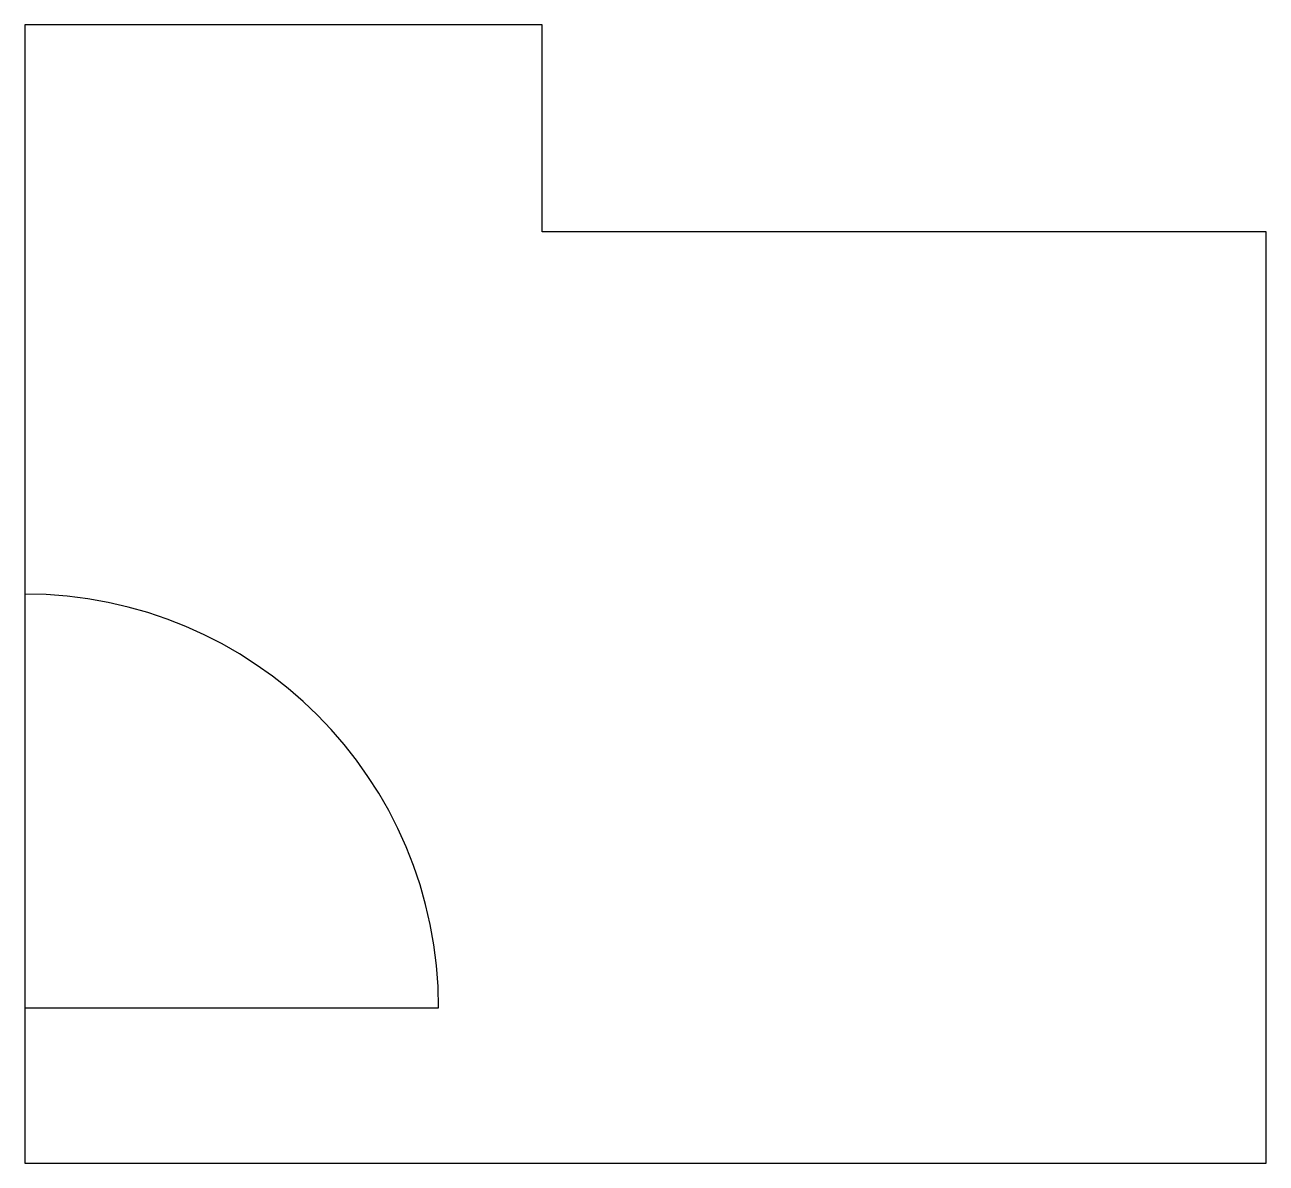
# Model space of a CAD drawing. Header units: metres. Extents: x 0 to 240, y 0 to 220.
import ezdxf

# ---------------------------------------------------------------- set-up
doc = ezdxf.new("R2010")
doc.units = ezdxf.units.M

msp = doc.modelspace()

# ---------------------------------------------------------------- linework, layer by layer
msp.add_line((0, 30), (80, 30))
msp.add_lwpolyline([(0, 0), (240, 0), (240, 180), (100, 180), (100, 220), (0, 220)], close=True)
msp.add_arc((0, 30), 80, 0, 90)

doc.saveas('drawing.dxf')
